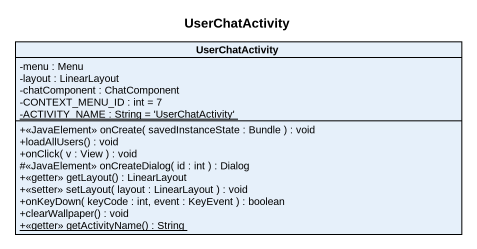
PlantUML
@startuml
title UserChatActivity
hide circle
hide empty members
skinparam classAttributeIconSize 0
class UserChatActivity {
  -menu : Menu
  -layout : LinearLayout
  -chatComponent : ChatComponent
  -CONTEXT_MENU_ID : int = 7
  {static} -ACTIVITY_NAME : String = 'UserChatActivity'
  +<<JavaElement>> onCreate( savedInstanceState : Bundle ) : void
  +loadAllUsers() : void
  +onClick( v : View ) : void
  #<<JavaElement>> onCreateDialog( id : int ) : Dialog
  +<<getter>> getLayout() : LinearLayout
  +<<setter>> setLayout( layout : LinearLayout ) : void
  +onKeyDown( keyCode : int, event : KeyEvent ) : boolean
  +clearWallpaper() : void
  {static} +<<getter>> getActivityName() : String
}
@enduml
